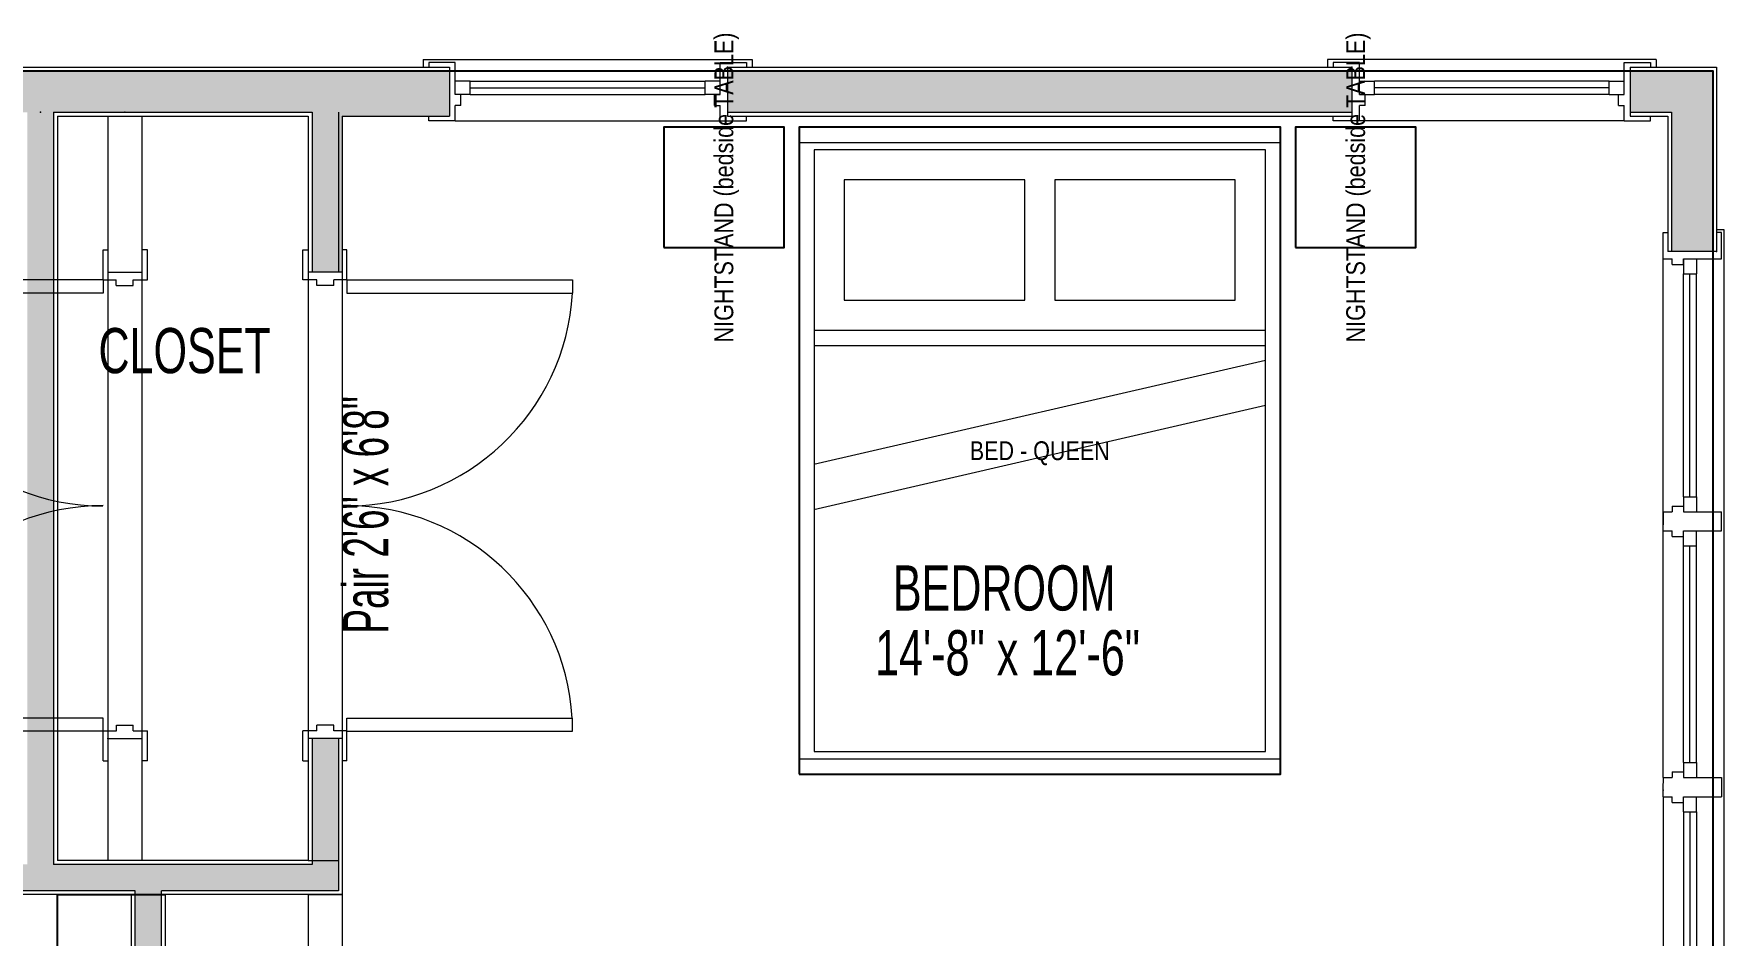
# Model space of a CAD drawing. Extents: x -864 to 864, y -576 to 576.
# Drawn here: x -6.5 to 218.2, y 114.8 to 234.7 of the extents above; entities that cross this region are included whole.
import ezdxf
from ezdxf.enums import TextEntityAlignment as Align

# ---------------------------------------------------------------- set-up
doc = ezdxf.new("R2010")
doc.units = 0
doc.header["$MEASUREMENT"] = 0
for name, color, linetype in [('1.2DEMO', 3, 'Continuous'), ('1.2DOORS', 1, 'Continuous'), ('1.2FILL', 7, 'Continuous'), ('1.2FLOOR-LEVELS', 30, 'Continuous'), ('1.2FURN', 11, 'Continuous'), ('1.2OBJNAMES', 2, 'Continuous'), ('1.2REV1-REMOVED', 8, 'Continuous'), ('1.2RMNAMES', 3, 'Continuous'), ('1.2WALLS', 1, 'Continuous'), ('1.2WINDOWS', 3, 'Continuous')]:
    doc.layers.add(name, color=color, linetype=linetype)
doc.styles.add('DCADTXTSTYLE1', font='ARIAL NARROW')
doc.styles.add('DCADTXTSTYLE30', font='ARIAL NARROW')
doc.styles.add('DCADTXTSTYLE46', font='ARIAL NARROW')
doc.styles.add('DCADTXTSTYLE54', font='ARIAL NARROW')
doc.styles.add('DCADTXTSTYLE73', font='ARIAL NARROW')

msp = doc.modelspace()

# ---------------------------------------------------------------- hatches: boundary and pattern name
at = {"layer": '1.2FILL', "linetype": 'Continuous', "lineweight": 0, "ltscale": 8}
for points in [[(30.45, 224.22), (33.95, 224.22), (33.95, 202.97), (34.45, 202.97), (34.45, 223.72), (48.7, 223.72), (48.7, 229.72), (-106.8, 229.72), (-106.8, 224.22), (-7.42, 224.22), (-3.92, 224.22)], [(3.8, 120.72), (3.8, 124.22), (30.45, 124.25), (30.45, 140.97), (33.95, 140.97), (33.95, 124.22), (30.45, 124.22), (-3.92, 124.22), (-3.92, 224.22), (-7.42, 224.22), (-7.42, 124.22), (-41.8, 124.22), (-41.8, 223.72), (-45.3, 223.72), (-45.3, 202.97), (-41.8, 202.97), (-41.8, 140.97), (-45.3, 140.97), (-45.3, 117.28), (-41.8, 117.28), (-41.8, 120.72)], [(33.95, 224.22), (30.45, 224.22), (30.45, 202.97), (33.95, 202.97)], [(6.95, 120.72), (6.95, 94.11), (10.45, 94.11), (10.45, 120.72)]]:
    msp.add_hatch(color=7, dxfattribs=at).paths.add_polyline_path(points, flags=0)
at = {"layer": '1.2FILL', "linetype": 'Continuous', "lineweight": 0, "ltscale": 12}
for points in [[(85.7, 229.72), (85.7, 224.22), (168.7, 224.22), (168.7, 229.72)], [(216.7, 229.72), (205.7, 229.72), (205.7, 224.22), (211.2, 224.22), (211.2, 205.72), (216.7, 205.72)], [(3.8, 120.72), (33.95, 120.72), (33.95, 124.22), (7.3, 124.22), (3.8, 124.22)]]:
    msp.add_hatch(color=7, dxfattribs=at).paths.add_polyline_path(points, flags=0)

# ---------------------------------------------------------------- linework, layer by layer
at = {"layer": '1.2DEMO', "color": 11, "linetype": 'Continuous', "lineweight": 0, "ltscale": 2}
for p, q in [((3.3, 223.72), (3.3, 202.97)), ((3.3, 223.72), (3.3, 124.72)), ((7.8, 223.72), (7.8, 202.97)), ((7.8, 223.72), (7.8, 124.72)), ((29.95, 223.72), (29.95, 124.72)), ((29.95, 223.72), (29.95, 127.4)), ((34.45, 223.72), (34.45, 72.22)), ((2.67, 201.92), (2.67, 205.92)), ((2.67, 205.92), (3.3, 205.92)), ((8.55, 205.92), (7.92, 205.92)), ((8.55, 201.92), (8.55, 205.92)), ((3.3, 202.97), (7.8, 202.97)), ((2.67, 201.92), (-27.33, 201.92)), ((2.67, 200.17), (-27.33, 200.17)), ((2.67, 201.92), (2.67, 200.17)), ((2.67, 201.92), (4.42, 201.92)), ((4.42, 201.17), (4.42, 201.92)), ((4.42, 201.17), (6.67, 201.17)), ((6.67, 201.92), (8.55, 201.92)), ((6.67, 201.17), (6.67, 201.92)), ((2.67, 143.67), (-27.33, 143.67)), ((2.67, 141.92), (-27.33, 141.92)), ((2.67, 141.92), (2.67, 143.67)), ((2.67, 137.97), (2.67, 141.97)), ((2.67, 141.97), (4.43, 141.97)), ((4.43, 141.97), (4.43, 142.72)), ((4.43, 142.72), (6.68, 142.72)), ((6.68, 141.97), (6.68, 142.72)), ((6.68, 141.97), (8.55, 141.97)), ((8.55, 137.97), (8.55, 141.97)), ((3.3, 140.97), (7.8, 140.97)), ((2.67, 137.97), (3.3, 137.97)), ((8.55, 137.97), (7.92, 137.97)), ((29.95, 124.72), (33.95, 124.72)), ((29.95, 120.22), (34.45, 120.22)), ((29.95, 120.22), (29.95, 72.22))]:
    msp.add_line(p, q, dxfattribs=at)
for centre, radius, start, end in [((2.67, 201.92), 30.05, 183.3385, 269.9183), ((2.67, 141.92), 30, 90, 176.6615)]:
    msp.add_arc(centre, radius, start, end, dxfattribs=at)
for p in [(5.55, 224.22), (3.3, 140.97)]:
    msp.add_point(p, dxfattribs=at)
at = {"layer": '1.2DOORS', "color": 3, "linetype": 'Continuous', "lineweight": 0, "ltscale": 24}
for p, q in [((29.2, 201.92), (29.2, 205.92)), ((35.08, 201.92), (35.08, 205.92)), ((31.08, 201.92), (29.2, 201.92)), ((31.08, 201.17), (31.08, 201.92)), ((33.33, 201.17), (31.08, 201.17)), ((35.08, 201.92), (33.33, 201.92)), ((33.33, 201.17), (33.33, 201.92)), ((35.08, 201.92), (65.08, 201.92)), ((35.08, 201.92), (35.08, 200.17)), ((35.08, 200.17), (65.08, 200.17)), ((65.08, 201.92), (65.08, 200.17)), ((29.2, 137.97), (29.2, 141.97)), ((31.08, 141.97), (29.2, 141.97)), ((31.08, 141.97), (31.08, 142.72)), ((33.33, 142.72), (31.08, 142.72)), ((33.33, 141.97), (33.33, 142.72)), ((35.08, 141.97), (33.33, 141.97)), ((35.08, 143.67), (65.08, 143.67)), ((35.08, 141.92), (35.08, 143.67)), ((35.08, 137.97), (35.08, 141.97)), ((35.08, 141.92), (65.08, 141.92)), ((65.08, 141.92), (65.08, 143.67))]:
    msp.add_line(p, q, dxfattribs=at)
at = {"layer": '1.2DOORS', "color": 3, "linetype": 'Continuous', "lineweight": 0, "ltscale": 12}
for p, q in [((29.2, 205.92), (29.83, 205.92)), ((35.08, 205.92), (34.45, 205.92)), ((29.2, 137.97), (29.83, 137.97)), ((35.08, 137.97), (34.45, 137.97))]:
    msp.add_line(p, q, dxfattribs=at)
at = {"layer": '1.2DOORS', "color": 1, "linetype": 'Continuous', "lineweight": 0, "ltscale": 12}
for centre, radius, start, end in [((35.08, 201.92), 30.05, 270.0817, 356.6615), ((35.08, 141.92), 30, 3.3385, 90)]:
    msp.add_arc(centre, radius, start, end, dxfattribs=at)
at = {"layer": '1.2DOORS', "color": 51, "linetype": 'Continuous', "lineweight": 0, "ltscale": 12}
msp.add_point((34.45, 140.97), dxfattribs=at)
at = {"layer": '1.2FILL', "color": 7, "linetype": 'Continuous', "lineweight": 0, "ltscale": 12}
for p in [(-5.67, 224.22), (5.55, 224.22)]:
    msp.add_point(p, dxfattribs=at)
at = {"layer": '1.2FLOOR-LEVELS'}
msp.add_lwpolyline([(-191.3, 229.72), (216.7, 229.72), (216.7, 229.72), (216.7, 229.72), (216.7, 73.73)], dxfattribs=at)
at = {"layer": '1.2FURN', "color": 11, "linetype": 'Continuous', "lineweight": 0, "ltscale": 12}
for p, q in [((93.2, 222.22), (77.2, 222.22)), ((77.2, 222.22), (77.2, 206.22)), ((93.2, 206.22), (93.2, 222.22)), ((95.2, 222.22), (95.2, 220.22)), ((159.2, 222.22), (95.2, 222.22)), ((159.2, 220.22), (159.2, 222.22)), ((177.2, 222.22), (161.2, 222.22)), ((161.2, 222.22), (161.2, 206.22)), ((177.2, 206.22), (177.2, 222.22)), ((95.2, 220.22), (159.2, 220.22)), ((157.2, 219.22), (97.2, 219.22)), ((97.2, 219.22), (97.2, 139.22)), ((157.2, 139.22), (157.2, 219.22)), ((101.2, 215.22), (101.2, 199.22)), ((125.2, 215.22), (101.2, 215.22)), ((125.2, 199.22), (125.2, 215.22)), ((129.2, 215.22), (129.2, 199.22)), ((153.2, 215.22), (129.2, 215.22)), ((153.2, 199.22), (153.2, 215.22)), ((77.2, 206.22), (93.2, 206.22)), ((161.2, 206.22), (177.2, 206.22)), ((101.2, 199.22), (125.2, 199.22)), ((129.2, 199.22), (153.2, 199.22)), ((157.2, 195.22), (97.2, 195.22)), ((157.2, 191.22), (97.17, 177.37)), ((97.2, 193.22), (157.2, 193.22)), ((157.2, 185.22), (97.17, 171.37)), ((159.2, 138.22), (95.2, 138.22)), ((95.2, 138.22), (95.2, 136.22)), ((97.2, 139.22), (157.2, 139.22)), ((159.2, 136.22), (159.2, 138.22)), ((95.2, 136.22), (159.2, 136.22))]:
    msp.add_line(p, q, dxfattribs=at)
at = {"layer": '1.2OBJNAMES'}
for points in [[(77.2, 206.22), (93.2, 206.22), (93.2, 222.22), (77.2, 222.22)], [(95.2, 136.22), (159.2, 136.22), (159.2, 222.22), (95.2, 222.22)], [(161.2, 206.22), (177.2, 206.22), (177.2, 222.22), (161.2, 222.22)]]:
    msp.add_lwpolyline(points, close=True, dxfattribs=at)
at = {"layer": '1.2REV1-REMOVED', "color": 7, "linetype": 'Continuous', "lineweight": 0, "ltscale": 12}
for p, q in [((6.95, 120.72), (-41.8, 120.72)), ((6.95, 94.11), (6.95, 120.72)), ((10.45, 94.11), (10.45, 120.72))]:
    msp.add_line(p, q, dxfattribs=at)
at = {"layer": '1.2REV1-REMOVED', "color": 5, "linetype": 'Continuous', "lineweight": 0, "ltscale": 12}
for p, q in [((6.45, 120.22), (-41.3, 120.22)), ((6.45, 94.11), (6.45, 120.22)), ((10.95, 94.11), (10.95, 120.22))]:
    msp.add_line(p, q, dxfattribs=at)
at = {"layer": '1.2WALLS', "color": 132, "linetype": 'Continuous', "lineweight": 0, "ltscale": 12}
for p, q in [((-106.8, 230.22), (48.7, 230.22)), ((85.7, 230.22), (168.7, 230.22)), ((205.7, 230.22), (217.2, 230.22)), ((217.2, 230.22), (217.2, 205.72))]:
    msp.add_line(p, q, dxfattribs=at)
at = {"layer": '1.2WALLS', "color": 7, "linetype": 'Continuous', "lineweight": 0, "ltscale": 12}
for p, q in [((-106.8, 229.72), (48.7, 229.72)), ((85.7, 229.72), (168.7, 229.72)), ((205.7, 229.72), (216.7, 229.72)), ((216.7, 229.72), (216.7, 205.72)), ((-3.92, 224.22), (30.45, 224.22)), ((-3.92, 224.22), (-3.92, 124.22)), ((30.45, 224.22), (30.45, 202.97)), ((33.95, 224.22), (33.95, 202.97)), ((85.7, 224.22), (168.7, 224.22)), ((205.7, 224.22), (211.2, 224.22)), ((211.2, 224.22), (211.2, 205.72)), ((30.45, 140.97), (30.45, 124.22)), ((33.95, 140.97), (33.95, 120.72)), ((30.45, 124.22), (-3.92, 124.22)), ((33.95, 124.22), (33.95, 124.22)), ((33.95, 120.72), (10.45, 120.72))]:
    msp.add_line(p, q, dxfattribs=at)
at = {"layer": '1.2WALLS', "color": 1, "linetype": 'Continuous', "lineweight": 0, "ltscale": 12}
for p, q in [((48.7, 230.22), (48.7, 223.72)), ((85.7, 230.22), (85.7, 223.72)), ((168.7, 230.22), (168.7, 223.72)), ((205.7, 230.22), (205.7, 223.72)), ((217.2, 205.72), (210.7, 205.72)), ((34.45, 202.97), (29.95, 202.97)), ((34.45, 140.97), (29.95, 140.97))]:
    msp.add_line(p, q, dxfattribs=at)
at = {"layer": '1.2WALLS', "color": 5, "linetype": 'Continuous', "lineweight": 0, "ltscale": 12}
for p, q in [((-3.42, 223.72), (29.95, 223.72)), ((-3.42, 223.72), (-3.42, 124.72)), ((29.95, 223.72), (29.95, 202.97)), ((34.45, 223.72), (48.7, 223.72)), ((34.45, 223.72), (34.45, 202.97)), ((85.7, 223.72), (168.7, 223.72)), ((205.7, 223.72), (210.7, 223.72)), ((210.7, 223.72), (210.7, 205.72)), ((29.95, 140.97), (29.95, 124.72)), ((34.45, 140.97), (34.45, 120.22)), ((29.95, 124.72), (-3.42, 124.72)), ((34.45, 124.72), (34.45, 124.72)), ((34.45, 120.22), (10.95, 120.22))]:
    msp.add_line(p, q, dxfattribs=at)
at = {"layer": '1.2WALLS'}
for points in [[(-3.4, 98.6), (-3.4, 120.2)], [(-3.4, 120.2), (11, 120.2)]]:
    msp.add_lwpolyline(points, dxfattribs=at)
at = {"layer": '1.2WINDOWS', "color": 7, "linetype": 'Continuous', "lineweight": 0, "ltscale": 24}
for p, q in [((45.23, 231.22), (45.23, 230.22)), ((88.95, 231.22), (88.95, 230.22)), ((165.45, 231.22), (165.45, 230.22)), ((209.17, 231.22), (209.17, 230.22)), ((218.2, 208.57), (217.2, 208.57))]:
    msp.add_line(p, q, dxfattribs=at)
at = {"layer": '1.2WINDOWS', "color": 7, "linetype": 'Continuous', "lineweight": 0, "ltscale": 12}
for p, q in [((45.23, 231.22), (88.95, 231.22)), ((209.17, 231.22), (165.45, 231.22)), ((49.48, 223.1), (84.7, 223.1)), ((204.92, 223.1), (169.7, 223.1)), ((218.2, 95.76), (218.2, 208.57)), ((210.08, 135.76), (210.08, 204.72)), ((210.08, 133.21), (210.08, 99.69))]:
    msp.add_line(p, q, dxfattribs=at)
at = {"layer": '1.2WINDOWS', "color": 3, "linetype": 'Continuous', "lineweight": 0, "ltscale": 24}
for p, q in [((49.48, 230.85), (45.98, 230.85)), ((45.98, 230.85), (45.98, 230.22)), ((49.48, 226.6), (49.48, 230.85)), ((84.7, 230.85), (88.2, 230.85)), ((84.7, 226.6), (84.7, 230.85)), ((88.2, 230.85), (88.2, 230.22)), ((169.7, 230.85), (166.2, 230.85)), ((166.2, 230.85), (166.2, 230.22)), ((169.7, 226.6), (169.7, 230.85)), ((204.92, 230.85), (208.42, 230.85)), ((204.92, 226.6), (204.92, 230.85)), ((208.42, 230.85), (208.42, 230.22)), ((50.23, 226.6), (49.48, 226.6)), ((49.48, 223.1), (49.48, 225.1)), ((50.23, 225.1), (49.48, 225.1)), ((50.23, 225.1), (50.23, 226.6)), ((83.95, 226.6), (84.7, 226.6)), ((83.95, 225.1), (83.95, 226.6)), ((83.95, 225.1), (84.7, 225.1)), ((84.7, 223.1), (84.7, 225.1)), ((170.45, 226.6), (169.7, 226.6)), ((169.7, 223.1), (169.7, 225.1)), ((170.45, 225.1), (169.7, 225.1)), ((170.45, 225.1), (170.45, 226.6)), ((204.17, 226.6), (204.92, 226.6)), ((204.17, 225.1), (204.17, 226.6)), ((204.17, 225.1), (204.92, 225.1)), ((204.92, 223.1), (204.92, 225.1)), ((45.98, 223.1), (45.98, 223.72)), ((49.48, 223.1), (45.98, 223.1)), ((84.7, 223.1), (88.2, 223.1)), ((88.2, 223.1), (88.2, 223.72)), ((166.2, 223.1), (166.2, 223.72)), ((169.7, 223.1), (166.2, 223.1)), ((204.92, 223.1), (208.42, 223.1)), ((208.42, 223.1), (208.42, 223.72)), ((210.08, 204.72), (210.08, 208.22)), ((210.08, 208.22), (210.7, 208.22)), ((217.83, 208.22), (217.2, 208.22)), ((217.83, 204.72), (217.83, 208.22)), ((210.08, 204.72), (211.27, 204.72)), ((211.27, 203.97), (211.27, 204.72)), ((212.77, 204.72), (217.83, 204.72)), ((212.77, 203.97), (212.77, 204.72)), ((211.27, 203.97), (212.77, 203.97)), ((210.08, 171.11), (210.08, 169.36)), ((210.08, 171.11), (211.27, 171.11)), ((211.27, 171.86), (211.27, 171.11)), ((211.27, 171.86), (212.77, 171.86)), ((212.77, 171.86), (212.77, 171.11)), ((212.77, 171.11), (217.83, 171.11)), ((217.83, 168.56), (217.83, 171.11)), ((210.08, 168.56), (210.08, 169.31)), ((210.08, 168.56), (211.27, 168.56)), ((211.27, 167.81), (211.27, 168.56)), ((211.27, 167.81), (212.77, 167.81)), ((212.77, 167.81), (212.77, 168.56)), ((212.77, 168.56), (217.83, 168.56)), ((210.08, 135.76), (210.08, 135.01)), ((210.08, 135.76), (211.27, 135.76)), ((210.08, 133.21), (210.08, 134.96)), ((211.27, 136.51), (211.27, 135.76)), ((211.27, 136.51), (212.77, 136.51)), ((212.77, 136.51), (212.77, 135.76)), ((212.77, 135.76), (217.83, 135.76)), ((217.83, 135.76), (217.83, 133.21)), ((210.08, 133.21), (211.27, 133.21)), ((211.27, 132.46), (211.27, 133.21)), ((212.77, 132.46), (212.77, 133.21)), ((212.77, 133.21), (217.83, 133.21)), ((211.27, 132.46), (212.77, 132.46))]:
    msp.add_line(p, q, dxfattribs=at)
at = {"layer": '1.2WINDOWS', "color": 3, "linetype": 'Continuous', "lineweight": 0, "ltscale": 12}
for p, q in [((51.48, 228.35), (49.48, 228.35)), ((51.48, 226.6), (51.48, 228.35)), ((51.48, 227.47), (82.7, 227.47)), ((82.7, 226.6), (82.7, 228.35)), ((84.7, 228.35), (82.7, 228.35)), ((169.7, 228.35), (171.7, 228.35)), ((171.7, 226.6), (171.7, 228.35)), ((202.92, 227.47), (171.7, 227.47)), ((202.92, 226.6), (202.92, 228.35)), ((202.92, 228.35), (204.92, 228.35)), ((51.48, 226.6), (49.48, 226.6)), ((84.7, 226.6), (82.7, 226.6)), ((169.7, 226.6), (171.7, 226.6)), ((202.92, 226.6), (204.92, 226.6)), ((212.77, 204.72), (212.77, 202.72)), ((214.52, 204.72), (214.52, 202.72)), ((212.77, 202.72), (214.52, 202.72)), ((213.64, 173.11), (213.64, 202.72)), ((212.77, 173.11), (214.52, 173.11)), ((212.77, 173.11), (212.77, 171.11)), ((214.52, 173.11), (214.52, 171.11)), ((212.77, 166.56), (212.77, 168.56)), ((212.77, 166.56), (214.52, 166.56)), ((213.64, 137.76), (213.64, 166.56)), ((214.52, 166.56), (214.52, 168.56)), ((212.77, 137.76), (214.52, 137.76)), ((212.77, 137.76), (212.77, 135.76)), ((214.52, 137.76), (214.52, 135.76)), ((212.77, 131.21), (212.77, 133.21)), ((214.52, 131.21), (214.52, 133.21)), ((212.77, 131.21), (214.52, 131.21)), ((213.64, 131.21), (213.64, 101.69))]:
    msp.add_line(p, q, dxfattribs=at)
at = {"layer": '1.2WINDOWS', "color": 11, "linetype": 'Continuous', "lineweight": 0, "ltscale": 24}
for p, q in [((51.48, 228.35), (82.7, 228.35)), ((202.92, 228.35), (171.7, 228.35)), ((51.48, 226.6), (82.7, 226.6)), ((202.92, 226.6), (171.7, 226.6)), ((212.77, 173.11), (212.77, 202.72)), ((214.52, 173.11), (214.52, 202.72)), ((212.77, 137.76), (212.77, 166.56)), ((214.52, 137.76), (214.52, 166.56)), ((212.77, 131.21), (212.77, 101.69)), ((214.52, 131.21), (214.52, 101.69))]:
    msp.add_line(p, q, dxfattribs=at)
at = {"layer": '1.2WINDOWS', "color": 51, "linetype": 'Continuous', "lineweight": 0}
for p in [(85.7, 230.22), (168.7, 230.22), (217.2, 205.72)]:
    msp.add_point(p, dxfattribs=at)
at = {"layer": '1.2WINDOWS', "color": 3, "linetype": 'Continuous', "lineweight": 0, "ltscale": 12}
for p in [(210.08, 170.28), (210.08, 170.24), (210.08, 134.09)]:
    msp.add_point(p, dxfattribs=at)

# ---------------------------------------------------------------- texts
at = {"layer": '1.2OBJNAMES', "style": 'DCADTXTSTYLE1'}
for p in [(85.2, 214.22), (169.2, 214.22)]:
    msp.add_text('NIGHTSTAND (bedside TABLE)', height=2.5, rotation=90, dxfattribs=at).set_placement(p, align=Align.MIDDLE_CENTER)
msp.add_text('BED - QUEEN', height=2.5, dxfattribs=at).set_placement((127.2, 179.22), align=Align.MIDDLE_CENTER)
at = {"layer": '1.2RMNAMES', "color": 5, "linetype": 'Continuous', "lineweight": 0, "ltscale": 8, "width": 0.833333}
for s, style, p in [('CLOSET', 'DCADTXTSTYLE54', (2.05, 187.73)), ('BEDROOM', 'DCADTXTSTYLE30', (107.67, 156.17))]:
    msp.add_text(s, height=6, dxfattribs=dict(at, style=style)).set_placement(p, align=Align.BOTTOM_LEFT)
at = {"layer": '1.2RMNAMES', "color": 3, "linetype": 'Continuous', "lineweight": 0, "ltscale": 12, "style": 'DCADTXTSTYLE73', "width": 0.714286}
msp.add_text('Pair 2\'6" x 6\'8"', height=6, rotation=90, dxfattribs=at).set_placement((42.37, 154.91), align=Align.BOTTOM_LEFT)
at = {"layer": '1.2RMNAMES', "color": 3, "linetype": 'Continuous', "lineweight": 0, "ltscale": 8, "style": 'DCADTXTSTYLE46', "width": 0.833333}
msp.add_text('14\'-8" x 12\'-6"', height=6, dxfattribs=at).set_placement((105.3, 147.56), align=Align.BOTTOM_LEFT)

doc.saveas('drawing.dxf')
